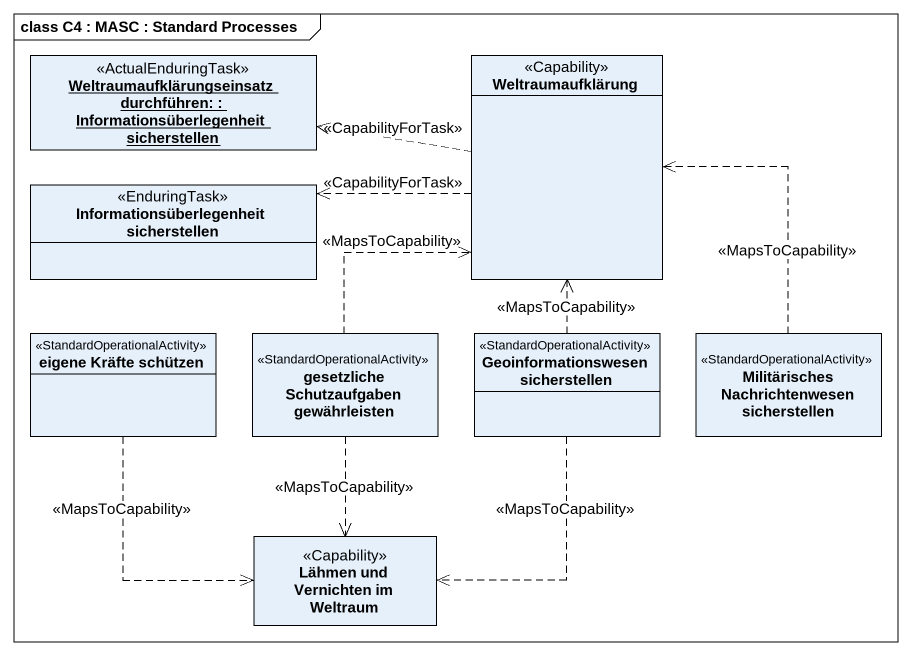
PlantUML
@startuml
mainframe class C4 : MASC : Standard Processes
hide circle
hide empty members
object "Weltraumaufklärungseinsatz durchführen: : Informationsüberlegenheit sicherstellen" as Weltraumaufklärungseinsatz <<ActualEnduringTask>>
class Weltraumaufklärung <<Capability>>
class "Informationsüberlegenheit sicherstellen" as Informationsüberlegenheit <<EnduringTask>>
class "eigene Kräfte schützen" as eigene_Kräfte_schützen <<StandardOperationalActivity>>
class "gesetzliche Schutzaufgaben gewährleisten" as gesetzliche_Schutzaufgaben <<StandardOperationalActivity>>
class "Geoinformationswesen sicherstellen" as Geoinformationswesen <<StandardOperationalActivity>>
class "Militärisches Nachrichtenwesen sicherstellen" as Militärisches <<StandardOperationalActivity>>
class "Lähmen und Vernichten im Weltraum" as Lähmen_und_Vernichten_im <<Capability>>
Weltraumaufklärung .left.> Weltraumaufklärungseinsatz : <<CapabilityForTask>>
Weltraumaufklärung .left.> Informationsüberlegenheit : <<CapabilityForTask>>
eigene_Kräfte_schützen ..> Lähmen_und_Vernichten_im : <<MapsToCapability>>
gesetzliche_Schutzaufgaben .up.> Weltraumaufklärung : <<MapsToCapability>>
gesetzliche_Schutzaufgaben ..> Lähmen_und_Vernichten_im : <<MapsToCapability>>
Geoinformationswesen .up.> Weltraumaufklärung : <<MapsToCapability>>
Geoinformationswesen ..> Lähmen_und_Vernichten_im : <<MapsToCapability>>
Militärisches .up.> Weltraumaufklärung : <<MapsToCapability>>
@enduml
